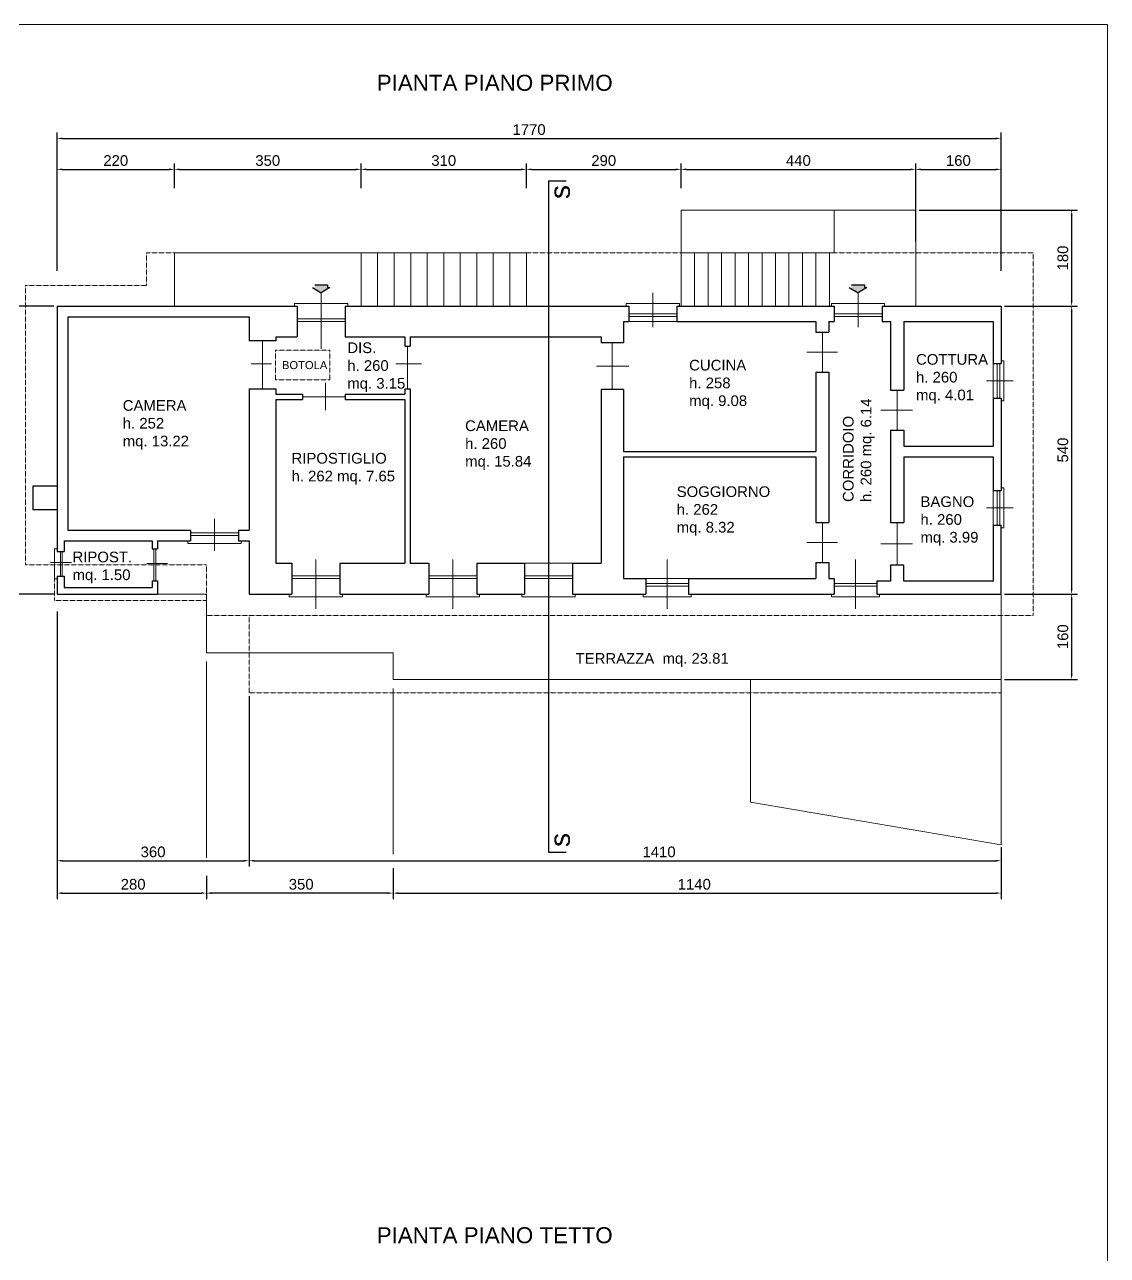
# Model space of a CAD drawing. Header units: millimetres. Extents: x -2768 to 386734, y -140 to 258833.
# Drawn here: x 214464 to 234767, y 148452 to 171528 of the extents above; entities that cross this region are included whole.
import ezdxf

# ---------------------------------------------------------------- set-up
doc = ezdxf.new("R2010")
doc.units = ezdxf.units.MM
doc.header["$PDMODE"] = 32
doc.linetypes.add('CENTER', pattern=[50.8, 31.75, -6.35, 6.35, -6.35])
doc.linetypes.add('HIDDEN', pattern=[9.525, 6.35, -3.175])
for name, color, linetype, lineweight in [('ESISTENTE', 7, 'Continuous', 30), ('parapetto', 251, 'Continuous', 9), ('quote scala 100', 7, 'Continuous', 5), ('rilievo', 7, 'Continuous', 25), ('VARIE', 4, 'Continuous', 13)]:
    doc.layers.add(name, color=color, linetype=linetype, lineweight=lineweight)
doc.styles.add('Annotativa', font='arial.ttf')
doc.styles.get("Standard").update_dxf_attribs({"font": 'arial.ttf'})
doc.dimstyles.new('Annotativa', dxfattribs={"dimscale": 0, "dimtxt": 2.5, "dimasz": 2.5, "dimexe": 1.25, "dimexo": 0.625, "dimtad": 1, "dimtxsty": 'Standard', "dimcen": 2.5, "dimadec": 0, "dimazin": 0, "dimtfac": 1, "dimtmove": 0, "dimatfit": 3, "dimfxl": 1, "dimarcsym": 0})

# ---------------------------------------------------------------- blocks, each defined once
blk = doc.blocks.new('freccia')
at = {"layer": 'rilievo', "lineweight": 13, "ltscale": 0.13}
h = blk.add_hatch(color=254, dxfattribs=at)
h.dxf.hatch_style = 1
h.paths.add_polyline_path([(40478, 1812), (40314, 1714), (40358, 1714), (40358, 1661), (40598, 1661), (40598, 1714), (40641, 1714)])
blk = doc.blocks.new('*D464')
at = {"layer": 'Defpoints', "color": 0}
for p in [(232773, 169394), (215073, 166852), (232773, 166852)]:
    blk.add_point(p, dxfattribs=at)
at = {"layer": 'VARIE', "color": 0, "lineweight": -2, "ltscale": 0.13}
for p, q in [((215073, 166915), (215073, 169504)), ((215173, 169394), (232673, 169394)), ((232773, 166915), (232773, 169504))]:
    blk.add_line(p, q, dxfattribs=at)
at = {"layer": 'VARIE', "color": 0}
for points in [[(215173, 169411), (215173, 169378), (215073, 169394)], [(232673, 169378), (232673, 169411), (232773, 169394)]]:
    blk.add_solid(points, dxfattribs=at)
at = {"layer": 'VARIE', "color": 0, "linetype": 'ByBlock', "lineweight": 9, "ltscale": 0.13, "insert": (223923, 169559), "char_height": 200, "attachment_point": 5}
blk.add_mtext('1770', dxfattribs=at)
blk = doc.blocks.new('*D466')
at = {"layer": 'Defpoints', "color": 0}
for p in [(215073, 166252), (213317, 160852), (215073, 160852)]:
    blk.add_point(p, dxfattribs=at)
at = {"layer": 'VARIE', "color": 0, "lineweight": -2, "ltscale": 0.13}
for p, q in [((215011, 166252), (213207, 166252)), ((213317, 166152), (213317, 160952)), ((215011, 160852), (213207, 160852))]:
    blk.add_line(p, q, dxfattribs=at)
at = {"layer": 'VARIE', "color": 0}
for points in [[(213334, 166152), (213300, 166152), (213317, 166252)], [(213300, 160952), (213334, 160952), (213317, 160852)]]:
    blk.add_solid(points, dxfattribs=at)
at = {"layer": 'VARIE', "color": 0, "linetype": 'ByBlock', "lineweight": 9, "ltscale": 0.13, "insert": (213153, 163552), "char_height": 200, "attachment_point": 5, "rotation": 90}
blk.add_mtext('540', dxfattribs=at)
blk = doc.blocks.new('*D470')
at = {"layer": 'Defpoints', "color": 0}
for p in [(218673, 156652), (232773, 156166), (232773, 155852)]:
    blk.add_point(p, dxfattribs=at)
at = {"layer": 'VARIE', "color": 0, "lineweight": -2, "ltscale": 0.13}
for p, q in [((218673, 156590), (218673, 155742)), ((232773, 156103), (232773, 155742)), ((218773, 155852), (232673, 155852))]:
    blk.add_line(p, q, dxfattribs=at)
at = {"layer": 'VARIE', "color": 0}
for points in [[(218773, 155868), (218773, 155835), (218673, 155852)], [(232673, 155835), (232673, 155868), (232773, 155852)]]:
    blk.add_solid(points, dxfattribs=at)
at = {"layer": 'VARIE', "color": 0, "linetype": 'ByBlock', "lineweight": 9, "ltscale": 0.13, "insert": (226360, 156016), "char_height": 200, "attachment_point": 5}
blk.add_mtext('1410', dxfattribs=at)
blk = doc.blocks.new('*D475')
at = {"layer": 'Defpoints', "color": 0}
for p in [(231173, 168052), (232773, 166252), (234097, 166252)]:
    blk.add_point(p, dxfattribs=at)
at = {"layer": 'VARIE', "color": 0, "lineweight": -2, "ltscale": 0.13}
for p, q in [((231236, 168052), (234207, 168052)), ((234097, 167952), (234097, 166352)), ((232836, 166252), (234207, 166252))]:
    blk.add_line(p, q, dxfattribs=at)
at = {"layer": 'VARIE', "color": 0}
for points in [[(234114, 167952), (234080, 167952), (234097, 168052)], [(234080, 166352), (234114, 166352), (234097, 166252)]]:
    blk.add_solid(points, dxfattribs=at)
at = {"layer": 'VARIE', "color": 0, "linetype": 'ByBlock', "lineweight": 9, "ltscale": 0.13, "insert": (233933, 167152), "char_height": 200, "attachment_point": 5, "rotation": 90}
blk.add_mtext('180', dxfattribs=at)
blk = doc.blocks.new('*D477')
at = {"layer": 'Defpoints', "color": 0}
for p in [(232773, 166252), (232773, 160852), (234097, 160852)]:
    blk.add_point(p, dxfattribs=at)
at = {"layer": 'VARIE', "color": 0, "lineweight": -2, "ltscale": 0.13}
for p, q in [((232836, 166252), (234207, 166252)), ((234097, 166152), (234097, 160952)), ((232836, 160852), (234207, 160852))]:
    blk.add_line(p, q, dxfattribs=at)
at = {"layer": 'VARIE', "color": 0}
for points in [[(234114, 166152), (234080, 166152), (234097, 166252)], [(234080, 160952), (234114, 160952), (234097, 160852)]]:
    blk.add_solid(points, dxfattribs=at)
at = {"layer": 'VARIE', "color": 0, "linetype": 'ByBlock', "lineweight": 9, "ltscale": 0.13, "insert": (233933, 163552), "char_height": 200, "attachment_point": 5, "rotation": 90}
blk.add_mtext('540', dxfattribs=at)
blk = doc.blocks.new('*D479')
at = {"layer": 'Defpoints', "color": 0}
for p in [(232773, 160852), (232773, 159252), (234097, 159252)]:
    blk.add_point(p, dxfattribs=at)
at = {"layer": 'VARIE', "color": 0, "lineweight": -2, "ltscale": 0.13}
for p, q in [((232836, 160852), (234207, 160852)), ((234097, 160752), (234097, 159352)), ((232836, 159252), (234207, 159252))]:
    blk.add_line(p, q, dxfattribs=at)
at = {"layer": 'VARIE', "color": 0}
for points in [[(234114, 160752), (234080, 160752), (234097, 160852)], [(234080, 159352), (234114, 159352), (234097, 159252)]]:
    blk.add_solid(points, dxfattribs=at)
at = {"layer": 'VARIE', "color": 0, "linetype": 'ByBlock', "lineweight": 9, "ltscale": 0.13, "insert": (233933, 160052), "char_height": 200, "attachment_point": 5, "rotation": 90}
blk.add_mtext('160', dxfattribs=at)
blk = doc.blocks.new('*D527')
at = {"layer": 'Defpoints', "color": 0}
for p in [(217273, 168814), (217273, 168402), (215073, 167402)]:
    blk.add_point(p, dxfattribs=at)
at = {"layer": 'VARIE', "color": 0, "lineweight": -2, "ltscale": 0.13}
for p, q in [((215073, 167465), (215073, 168924)), ((217273, 168465), (217273, 168924)), ((215173, 168814), (217173, 168814))]:
    blk.add_line(p, q, dxfattribs=at)
at = {"layer": 'VARIE', "color": 0}
for points in [[(215173, 168831), (215173, 168798), (215073, 168814)], [(217173, 168798), (217173, 168831), (217273, 168814)]]:
    blk.add_solid(points, dxfattribs=at)
at = {"layer": 'VARIE', "color": 0, "linetype": 'ByBlock', "lineweight": 9, "ltscale": 0.13, "insert": (216173, 168979), "char_height": 200, "attachment_point": 5}
blk.add_mtext('220', dxfattribs=at)
blk = doc.blocks.new('*D525')
at = {"layer": 'Defpoints', "color": 0}
for p in [(220773, 168814), (217273, 168402), (220773, 168402)]:
    blk.add_point(p, dxfattribs=at)
at = {"layer": 'VARIE', "color": 0, "lineweight": -2, "ltscale": 0.13}
for p, q in [((217273, 168465), (217273, 168924)), ((220773, 168465), (220773, 168924)), ((217373, 168814), (220673, 168814))]:
    blk.add_line(p, q, dxfattribs=at)
at = {"layer": 'VARIE', "color": 0}
for points in [[(217373, 168831), (217373, 168798), (217273, 168814)], [(220673, 168798), (220673, 168831), (220773, 168814)]]:
    blk.add_solid(points, dxfattribs=at)
at = {"layer": 'VARIE', "color": 0, "linetype": 'ByBlock', "lineweight": 9, "ltscale": 0.13, "insert": (219023, 168979), "char_height": 200, "attachment_point": 5}
blk.add_mtext('350', dxfattribs=at)
blk = doc.blocks.new('*D523')
at = {"layer": 'Defpoints', "color": 0}
for p in [(223873, 168814), (220773, 168402), (223873, 168402)]:
    blk.add_point(p, dxfattribs=at)
at = {"layer": 'VARIE', "color": 0, "lineweight": -2, "ltscale": 0.13}
for p, q in [((220773, 168465), (220773, 168924)), ((223873, 168465), (223873, 168924)), ((220873, 168814), (223773, 168814))]:
    blk.add_line(p, q, dxfattribs=at)
at = {"layer": 'VARIE', "color": 0}
for points in [[(220873, 168831), (220873, 168798), (220773, 168814)], [(223773, 168798), (223773, 168831), (223873, 168814)]]:
    blk.add_solid(points, dxfattribs=at)
at = {"layer": 'VARIE', "color": 0, "linetype": 'ByBlock', "lineweight": 9, "ltscale": 0.13, "insert": (222323, 168979), "char_height": 200, "attachment_point": 5}
blk.add_mtext('310', dxfattribs=at)
blk = doc.blocks.new('*D521')
at = {"layer": 'Defpoints', "color": 0}
for p in [(226773, 168814), (223873, 168402), (226773, 168402)]:
    blk.add_point(p, dxfattribs=at)
at = {"layer": 'VARIE', "color": 0, "lineweight": -2, "ltscale": 0.13}
for p, q in [((223873, 168465), (223873, 168924)), ((226773, 168465), (226773, 168924)), ((223973, 168814), (226673, 168814))]:
    blk.add_line(p, q, dxfattribs=at)
at = {"layer": 'VARIE', "color": 0}
for points in [[(223973, 168831), (223973, 168798), (223873, 168814)], [(226673, 168798), (226673, 168831), (226773, 168814)]]:
    blk.add_solid(points, dxfattribs=at)
at = {"layer": 'VARIE', "color": 0, "linetype": 'ByBlock', "lineweight": 9, "ltscale": 0.13, "insert": (225323, 168979), "char_height": 200, "attachment_point": 5}
blk.add_mtext('290', dxfattribs=at)
blk = doc.blocks.new('*D517')
at = {"layer": 'Defpoints', "color": 0}
for p in [(226773, 168702), (231173, 168814), (231173, 168534)]:
    blk.add_point(p, dxfattribs=at)
at = {"layer": 'VARIE', "color": 0, "lineweight": -2, "ltscale": 0.13}
for p, q in [((226773, 168765), (226773, 168924)), ((231173, 168597), (231173, 168924)), ((226873, 168814), (231073, 168814))]:
    blk.add_line(p, q, dxfattribs=at)
at = {"layer": 'VARIE', "color": 0}
for points in [[(226873, 168831), (226873, 168798), (226773, 168814)], [(231073, 168798), (231073, 168831), (231173, 168814)]]:
    blk.add_solid(points, dxfattribs=at)
at = {"layer": 'VARIE', "color": 0, "linetype": 'ByBlock', "lineweight": 9, "ltscale": 0.13, "insert": (228973, 168979), "char_height": 200, "attachment_point": 5}
blk.add_mtext('440', dxfattribs=at)
blk = doc.blocks.new('*D519')
at = {"layer": 'Defpoints', "color": 0}
for p in [(232773, 168814), (231173, 167402), (232773, 167465)]:
    blk.add_point(p, dxfattribs=at)
at = {"layer": 'VARIE', "color": 0, "lineweight": -2, "ltscale": 0.13}
for p, q in [((231173, 167465), (231173, 168924)), ((232773, 167527), (232773, 168924)), ((231273, 168814), (232673, 168814))]:
    blk.add_line(p, q, dxfattribs=at)
at = {"layer": 'VARIE', "color": 0}
for points in [[(231273, 168831), (231273, 168798), (231173, 168814)], [(232673, 168798), (232673, 168831), (232773, 168814)]]:
    blk.add_solid(points, dxfattribs=at)
at = {"layer": 'VARIE', "color": 0, "linetype": 'ByBlock', "lineweight": 9, "ltscale": 0.13, "insert": (231973, 168979), "char_height": 200, "attachment_point": 5}
blk.add_mtext('160', dxfattribs=at)
blk = doc.blocks.new('*D537')
at = {"layer": 'Defpoints', "color": 0}
for p in [(215073, 160584), (217873, 155629), (217873, 155244)]:
    blk.add_point(p, dxfattribs=at)
at = {"layer": 'VARIE', "color": 0, "lineweight": -2, "ltscale": 0.13}
for p, q in [((215073, 160522), (215073, 155134)), ((217873, 155567), (217873, 155134)), ((215173, 155244), (217773, 155244))]:
    blk.add_line(p, q, dxfattribs=at)
at = {"layer": 'VARIE', "color": 0}
for points in [[(215173, 155261), (215173, 155228), (215073, 155244)], [(217773, 155228), (217773, 155261), (217873, 155244)]]:
    blk.add_solid(points, dxfattribs=at)
at = {"layer": 'VARIE', "color": 0, "linetype": 'ByBlock', "lineweight": 9, "ltscale": 0.13, "insert": (216499, 155409), "char_height": 200, "attachment_point": 5}
blk.add_mtext('280', dxfattribs=at)
blk = doc.blocks.new('*D533')
at = {"layer": 'Defpoints', "color": 0}
for p in [(217873, 155629), (221373, 155711), (217873, 155244)]:
    blk.add_point(p, dxfattribs=at)
at = {"layer": 'VARIE', "color": 0, "lineweight": -2, "ltscale": 0.13}
for p, q in [((217873, 155567), (217873, 155134)), ((221373, 155648), (221373, 155134)), ((221273, 155244), (217973, 155244))]:
    blk.add_line(p, q, dxfattribs=at)
at = {"layer": 'VARIE', "color": 0}
for points in [[(217973, 155261), (217973, 155228), (217873, 155244)], [(221273, 155228), (221273, 155261), (221373, 155244)]]:
    blk.add_solid(points, dxfattribs=at)
at = {"layer": 'VARIE', "color": 0, "linetype": 'ByBlock', "lineweight": 9, "ltscale": 0.13, "insert": (219650, 155409), "char_height": 200, "attachment_point": 5}
blk.add_mtext('350', dxfattribs=at)
blk = doc.blocks.new('*D535')
at = {"layer": 'Defpoints', "color": 0}
for p in [(221373, 155773), (232773, 155884), (232773, 155244)]:
    blk.add_point(p, dxfattribs=at)
at = {"layer": 'VARIE', "color": 0, "lineweight": -2, "ltscale": 0.13}
for p, q in [((232773, 155822), (232773, 155134)), ((221373, 155711), (221373, 155134)), ((221473, 155244), (232673, 155244))]:
    blk.add_line(p, q, dxfattribs=at)
at = {"layer": 'VARIE', "color": 0}
for points in [[(221473, 155261), (221473, 155228), (221373, 155244)], [(232673, 155228), (232673, 155261), (232773, 155244)]]:
    blk.add_solid(points, dxfattribs=at)
at = {"layer": 'VARIE', "color": 0, "linetype": 'ByBlock', "lineweight": 9, "ltscale": 0.13, "insert": (227021, 155409), "char_height": 200, "attachment_point": 5}
blk.add_mtext('1140', dxfattribs=at)
blk = doc.blocks.new('*D539')
at = {"layer": 'Defpoints', "color": 0}
for p in [(218673, 159002), (215073, 156590), (218673, 155852)]:
    blk.add_point(p, dxfattribs=at)
at = {"layer": 'VARIE', "color": 0, "lineweight": -2, "ltscale": 0.13}
for p, q in [((218673, 158940), (218673, 155742)), ((215073, 156527), (215073, 155742)), ((215173, 155852), (218573, 155852))]:
    blk.add_line(p, q, dxfattribs=at)
at = {"layer": 'VARIE', "color": 0}
for points in [[(215173, 155868), (215173, 155835), (215073, 155852)], [(218573, 155835), (218573, 155868), (218673, 155852)]]:
    blk.add_solid(points, dxfattribs=at)
at = {"layer": 'VARIE', "color": 0, "linetype": 'ByBlock', "lineweight": 9, "ltscale": 0.13, "insert": (216873, 156016), "char_height": 200, "attachment_point": 5}
blk.add_mtext('360', dxfattribs=at)

msp = doc.modelspace()

# ---------------------------------------------------------------- linework, layer by layer
at = {"layer": 'ESISTENTE', "ltscale": 0.13}
for p, q in [((215073.1, 166252.3), (215073.1, 161646.8)), ((215073.1, 166252.3), (219573.1, 166252.3)), ((219573.1, 166252.3), (219573.1, 165672.3)), ((220473.1, 166252.3), (220473.1, 165672.3)), ((220473.1, 166252.3), (225793.1, 166252.3)), ((225793.1, 166252.3), (225793.1, 165962.3)), ((226693.1, 166252.3), (226693.1, 165962.3)), ((226693.1, 166252.3), (229643.1, 166252.3)), ((229643.1, 166252.3), (229643.1, 165962.3)), ((230543.1, 166252.3), (230543.1, 165962.3)), ((230543.1, 166252.3), (232773.1, 166252.3)), ((232773.1, 166252.3), (232773.1, 165172.3)), ((215273.1, 166052.3), (215273.1, 162052.3)), ((215273.1, 166052.3), (218673.1, 166052.3)), ((218673.1, 166052.3), (218673.1, 165596.4)), ((225693.1, 165962.3), (225693.1, 165561.3)), ((225693.1, 165962.3), (225793.1, 165962.3)), ((226693.1, 165962.3), (229303.1, 165962.3)), ((229303.1, 165962.3), (229303.1, 165762.3)), ((229543.1, 165962.3), (229543.1, 165762.3)), ((229543.1, 165962.3), (229643.1, 165962.3)), ((230543.1, 165962.3), (230703.1, 165962.3)), ((230703.1, 165962.3), (230703.1, 164672.3)), ((230953.1, 165962.3), (230953.1, 164672.3)), ((230953.1, 165962.3), (232623.1, 165962.3)), ((232623.1, 165962.3), (232623.1, 165172.3)), ((229303.1, 165762.3), (229543.1, 165762.3)), ((219173.1, 165596.4), (218673.1, 165596.4)), ((219173.1, 165672.3), (219173.1, 165596.4)), ((219173.1, 165672.3), (219573.1, 165672.3)), ((220473.1, 165672.3), (221593.1, 165672.3)), ((221593.1, 165672.3), (221593.1, 165502.3)), ((221593.1, 165502.3), (221693.1, 165502.3)), ((221693.1, 165672.3), (221693.1, 165502.3)), ((221693.1, 165672.3), (225273.1, 165672.3)), ((222223.1, 165672.3), (222223.1, 165672.3)), ((225273.1, 165672.3), (225273.1, 165561.3)), ((225693.1, 165561.3), (225273.1, 165561.3)), ((229303.1, 165012.3), (229543.1, 165012.3)), ((229303.1, 165012.3), (229303.1, 163522.3)), ((229543.1, 165012.3), (229543.1, 162192.3)), ((232623.1, 165172.3), (232773.1, 165172.3)), ((218673.1, 164702.3), (219173.1, 164702.3)), ((218673.1, 164702.3), (218673.1, 162052.3)), ((219173.1, 164702.3), (219173.1, 164602.3)), ((219173.1, 164602.3), (219673.1, 164602.3)), ((219673.1, 164602.3), (219673.1, 164502.3)), ((220473.1, 164602.3), (220473.1, 164502.3)), ((220473.1, 164602.3), (221593.1, 164602.3)), ((221593.1, 164702.3), (221693.1, 164702.3)), ((221593.1, 164702.3), (221593.1, 164602.3)), ((221693.1, 164702.3), (221693.1, 161432.3)), ((225693.1, 164686.1), (225273.1, 164686.1)), ((225273.1, 164686.1), (225273.1, 161432.3)), ((225693.1, 164686.1), (225693.1, 163522.3)), ((230703.1, 164672.3), (230953.1, 164672.3)), ((219173.1, 164502.3), (219673.1, 164502.3)), ((219173.1, 164502.3), (219173.1, 161432.3)), ((220473.1, 164502.3), (221593.1, 164502.3)), ((221593.1, 164502.3), (221593.1, 161432.3)), ((232623.1, 164522.3), (232773.1, 164522.3)), ((232623.1, 164522.3), (232623.1, 163622.3)), ((232773.1, 164522.3), (232773.1, 162792.3)), ((230703.1, 163922.3), (230953.1, 163922.3)), ((230703.1, 163922.3), (230703.1, 162192.3)), ((230953.1, 163922.3), (230953.1, 163622.3)), ((230953.1, 163622.3), (232623.1, 163622.3)), ((225693.1, 163522.3), (229303.1, 163522.3)), ((225693.1, 163422.3), (229303.1, 163422.3)), ((225693.1, 163422.3), (225693.1, 161142.3)), ((229303.1, 163422.3), (229303.1, 162192.3)), ((230953.1, 163422.3), (232623.1, 163422.3)), ((230953.1, 163422.3), (230953.1, 162192.3)), ((232623.1, 163422.3), (232623.1, 162792.3)), ((214623.1, 162432.3), (214623.1, 162882.3)), ((214623.1, 162882.3), (215073.1, 162882.3)), ((232623.1, 162792.3), (232773.1, 162792.3)), ((215073.1, 162432.3), (214623.1, 162432.3)), ((215273.1, 162052.3), (217573.1, 162052.3)), ((217573.1, 162052.3), (217573.1, 161852.3)), ((218473.1, 162052.3), (218473.1, 161852.3)), ((218473.1, 162052.3), (218673.1, 162052.3)), ((229303.1, 162192.3), (229543.1, 162192.3)), ((230703.1, 162192.3), (230953.1, 162192.3)), ((232623.1, 162142.3), (232773.1, 162142.3)), ((215203.1, 161852.3), (216853.1, 161852.3)), ((215203.1, 161852.3), (215203.1, 161646.8)), ((216853.1, 161852.3), (216853.1, 161702.3)), ((216953.1, 161852.3), (216953.1, 161702.3)), ((216953.1, 161852.3), (217573.1, 161852.3)), ((218473.1, 161852.3), (218673.1, 161852.3)), ((218673.1, 161852.3), (218673.1, 160852.3)), ((215073.1, 161646.8), (215203.1, 161646.8)), ((216853.1, 161702.3), (216953.1, 161702.3)), ((219173.1, 161432.3), (219473.1, 161432.3)), ((219473.1, 161432.3), (219473.1, 160852.3)), ((220373.1, 161432.3), (220373.1, 160852.3)), ((220373.1, 161432.3), (221593.1, 161432.3)), ((221693.1, 161432.3), (222043.1, 161432.3)), ((222043.1, 161432.3), (222043.1, 160852.3)), ((222943.1, 161432.3), (222943.1, 160852.3)), ((222943.1, 161432.3), (223838.5, 161432.3)), ((229303.1, 161442.3), (229543.1, 161442.3)), ((229303.1, 161442.3), (229303.1, 161142.3)), ((229543.1, 161442.3), (229543.1, 161142.3)), ((215073.1, 161186.6), (215203.1, 161186.6)), ((215073.1, 161186.6), (215073.1, 160852.3)), ((215203.1, 161186.6), (215203.1, 160972.3)), ((216853.1, 161102.3), (216953.1, 161102.3)), ((216853.1, 161102.3), (216853.1, 160972.3)), ((216953.1, 161102.3), (216953.1, 160852.3)), ((226913.1, 161142.3), (226913.1, 160852.3)), ((226913.1, 161142.3), (229303.1, 161142.3)), ((229543.1, 161142.3), (229643.1, 161142.3)), ((229643.1, 161142.3), (229643.1, 160852.3)), ((215203.1, 160972.3), (216853.1, 160972.3)), ((218673.1, 160852.3), (219473.1, 160852.3)), ((220373.1, 160852.3), (222043.1, 160852.3)), ((222943.1, 160852.3), (223838.5, 160852.3)), ((226913.1, 160852.3), (229643.1, 160852.3)), ((230443.1, 160852.3), (232773.1, 160852.3))]:
    msp.add_line(p, q, dxfattribs=at)
msp.add_lwpolyline([(232623.1, 162142.3), (232623.1, 161092.3), (230953.1, 161092.3), (230953.1, 161392.3), (230703.1, 161392.3), (230703.1, 161092.3), (230443.1, 161092.3), (230443.1, 160852.3)], dxfattribs=at)
at = {"layer": 'parapetto', "linetype": 'HIDDEN', "ltscale": 0.13}
for p, q in [((216752.6, 166638.3), (216752.6, 167252.3)), ((216752.6, 167252.3), (217273.1, 167252.3)), ((223873.1, 167252.3), (226773.1, 167252.3)), ((229643.1, 167252.3), (233373.1, 167252.3)), ((233373.1, 167252.3), (233373.1, 160452.3)), ((214478.5, 166638.3), (214478.5, 161402.3)), ((214478.5, 166638.3), (216752.6, 166638.3)), ((214478.5, 161402.3), (217873.1, 161402.3)), ((217873.1, 161402.3), (217873.1, 160852.3)), ((215023.1, 161136.8), (215023.1, 160732.8)), ((215023.1, 160732.8), (217873.1, 160732.8)), ((217873.1, 160452.3), (233373.1, 160452.3)), ((218673.1, 160452.3), (218673.1, 159002.3)), ((232773.1, 159252.3), (232773.1, 159002.3)), ((218673.1, 159002.3), (232773.1, 159002.3))]:
    msp.add_line(p, q, dxfattribs=at)
at = {"layer": 'quote scala 100', "ltscale": 0.13}
msp.add_line((229133.6, 165387.3), (229705.9, 165387.3), dxfattribs=at)
at = {"layer": 'rilievo', "linetype": 'CENTER', "ltscale": 0.2}
for p, q in [((224288.5, 168598.8), (224288.5, 156014)), ((224288.5, 168598.8), (224620.1, 168598.8)), ((224288.5, 156014), (224620.1, 156014))]:
    msp.add_line(p, q, dxfattribs=at)
at = {"layer": 'rilievo', "ltscale": 0.13}
for p, q in [((219903.1, 166650.1), (220143.1, 166650.1)), ((219903.1, 166650.1), (220143.1, 166650.1)), ((220143.1, 166650.1), (220143.1, 166597.1)), ((229971.4, 166650.1), (230211.4, 166650.1)), ((229971.4, 166650.1), (230211.4, 166650.1)), ((230211.4, 166650.1), (230211.4, 166597.1)), ((219859.5, 166597.1), (220023.1, 166499)), ((220186.7, 166597.1), (220023.1, 166499)), ((220143.1, 166597.1), (220186.7, 166597.1)), ((229927.8, 166597.1), (230091.4, 166499)), ((230255, 166597.1), (230091.4, 166499)), ((230211.4, 166597.1), (230255, 166597.1)), ((223838.5, 161432.3), (223838.5, 160852.3)), ((224738.5, 161432.3), (224738.5, 160852.3)), ((224738.5, 161432.3), (225273.1, 161432.3)), ((225693.1, 161142.3), (226113.1, 161142.3)), ((226113.1, 161142.3), (226113.1, 160852.3)), ((224738.5, 160852.3), (226113.1, 160852.3))]:
    msp.add_line(p, q, dxfattribs=at)
at = {"layer": 'rilievo', "linetype": 'ByBlock', "ltscale": 0.13}
for p, q in [((232773.1, 160852.3), (232773.1, 162142.3)), ((215073.1, 160852.3), (216953.1, 160852.3))]:
    msp.add_line(p, q, dxfattribs=at)
at = {"layer": 'VARIE', "ltscale": 0.13}
for p, q in [((229643.1, 168052.3), (226773.1, 168052.3)), ((226773.1, 168052.3), (226773.1, 167252.3)), ((229643.1, 167252.3), (229643.1, 168052.3)), ((229643.1, 168052.3), (231173.1, 168052.3)), ((231173.1, 168052.3), (231173.1, 166252.3)), ((217273.1, 167252.3), (217273.1, 166252.3)), ((217273.1, 167252.3), (223873.1, 167252.3)), ((220773.1, 167252.3), (220773.1, 166252.3)), ((221083.1, 167252.3), (221083.1, 166252.3)), ((221393.1, 167252.3), (221393.1, 166252.3)), ((221703.1, 167252.3), (221703.1, 166252.3)), ((222013.1, 167252.3), (222013.1, 166252.3)), ((222323.1, 167252.3), (222323.1, 166252.3)), ((222633.1, 167252.3), (222633.1, 166252.3)), ((222943.1, 167252.3), (222943.1, 166252.3)), ((223253.1, 167252.3), (223253.1, 166252.3)), ((223563.1, 167252.3), (223563.1, 166252.3)), ((223873.1, 167252.3), (223873.1, 166252.3)), ((226773.1, 167252.3), (226773.1, 166252.3)), ((226773.1, 167252.3), (229556.1, 167252.3)), ((227026.1, 167252.3), (227026.1, 166252.3)), ((227279.1, 167252.3), (227279.1, 166252.3)), ((227532.1, 167252.3), (227532.1, 166252.3)), ((227785.1, 167252.3), (227785.1, 166252.3)), ((228038.1, 167252.3), (228038.1, 166252.3)), ((228291.1, 167252.3), (228291.1, 166252.3)), ((228544.1, 167252.3), (228544.1, 166252.3)), ((228797.1, 167252.3), (228797.1, 166252.3)), ((229050.1, 167252.3), (229050.1, 166252.3)), ((229303.1, 167252.3), (229303.1, 166252.3)), ((229556.1, 167252.3), (229643.1, 167252.3)), ((229556.1, 167252.3), (229556.1, 166252.3)), ((220023.1, 165447.5), (220023.1, 166499)), ((226243.1, 165852.9), (226243.1, 166499)), ((230091.4, 165852.9), (230091.4, 166499)), ((220523.1, 166302.3), (219523.1, 166302.3)), ((226743.1, 166302.3), (225743.1, 166302.3)), ((230589.6, 166302.3), (229593.1, 166302.3)), ((230589.6, 166302.3), (230589.6, 166252.3)), ((219573.1, 166012.3), (220473.1, 166012.3)), ((219573.1, 165962.3), (220473.1, 165962.3)), ((225793.1, 166107.3), (226693.1, 166107.3)), ((225793.1, 166057.3), (226693.1, 166057.3)), ((225793.1, 165962.3), (226693.1, 165962.3)), ((229643.1, 166107.3), (230543.1, 166107.3)), ((229643.1, 166057.3), (230543.1, 166057.3)), ((229423.1, 165762.3), (229423.1, 165012.3)), ((218923.1, 165596.4), (218923.1, 164702.3)), ((221643.1, 165502.3), (221643.1, 164702.3)), ((225483.1, 165561.3), (225483.1, 164686.1)), ((218714.7, 165165.3), (219094.6, 165165.3)), ((221421.9, 165165.3), (221906.5, 165165.3)), ((232623.1, 165172.3), (232623.1, 164522.3)), ((232698.1, 165172.3), (232698.1, 164522.3)), ((232748.1, 165172.3), (232748.1, 164522.3)), ((232823.1, 165222.3), (232823.1, 164472.3)), ((220103.2, 164813.4), (220103.2, 164299.9)), ((232998.1, 164847.3), (232498.1, 164847.3)), ((219673.1, 164552.3), (220473.1, 164552.3)), ((230828.1, 164672.3), (230828.1, 163922.3)), ((230518.3, 164297.3), (231113, 164297.3)), ((230828.1, 163922.3), (230828.1, 163922.3)), ((232623.1, 162792.3), (232623.1, 162142.3)), ((232698.1, 162792.3), (232698.1, 162142.3)), ((232748.1, 162792.3), (232748.1, 162142.3)), ((232823.1, 162842.3), (232823.1, 162092.3)), ((232998.1, 162467.3), (232498.1, 162467.3)), ((232648.1, 162467.3), (232998.1, 162467.3)), ((218023.1, 162264.7), (218023.1, 161660.1)), ((217573.1, 162002.3), (218473.1, 162002.3)), ((229423.1, 162192.3), (229423.1, 161442.3)), ((230828.1, 162192.3), (230828.1, 161392.3)), ((217573.1, 161952.3), (218473.1, 161952.3)), ((218423.1, 161802.3), (217673.1, 161802.3)), ((229133.6, 161817.3), (229705.9, 161817.3)), ((230518.3, 161792.3), (231113, 161792.3)), ((215073.1, 161696.8), (215023.1, 161696.8)), ((215023.1, 161696.8), (215023.1, 161136.8)), ((215073.1, 161646.8), (215073.1, 161696.8)), ((215073.1, 161646.8), (215073.1, 161646.8)), ((215138.1, 161646.8), (215138.1, 161186.6)), ((215167.3, 161646.8), (215167.3, 161186.6)), ((216888.1, 161702.3), (216888.1, 161102.3)), ((216926.8, 161702.3), (216926.8, 161102.3)), ((215343.8, 161441.7), (214947.4, 161441.7)), ((217144.9, 161427.3), (216752.9, 161427.3)), ((219923.1, 161500.5), (219923.1, 160571.7)), ((222493.1, 161500.5), (222493.1, 160571.7)), ((223838.5, 161432.3), (224738.5, 161432.3)), ((224288.5, 161500.5), (224288.5, 160571.7)), ((226513.1, 161500.5), (226513.1, 160571.7)), ((230043.1, 161500.5), (230043.1, 160571.7)), ((215023.1, 161136.8), (215073.1, 161136.8)), ((215073.1, 160852.3), (215073.1, 161186.6)), ((219473.1, 161192.3), (220373.1, 161192.3)), ((219473.1, 161142.3), (220373.1, 161142.3)), ((222043.1, 161192.3), (222943.1, 161192.3)), ((222043.1, 161142.3), (222943.1, 161142.3)), ((223838.5, 161192.3), (224738.5, 161192.3)), ((223838.5, 161142.3), (224738.5, 161142.3)), ((226113.1, 161142.3), (226913.1, 161142.3)), ((216953.1, 160852.3), (217873.1, 160852.3)), ((217873.1, 159752.3), (217873.1, 160852.3)), ((226113.1, 161047.3), (226913.1, 161047.3)), ((226113.1, 160997.3), (226913.1, 160997.3)), ((229643.1, 161047.3), (230443.1, 161047.3)), ((229643.1, 160997.3), (230443.1, 160997.3)), ((232773.1, 160852.3), (232773.1, 159252.3)), ((232773.1, 156152.3), (232773.1, 160852.3)), ((220323.1, 160802.3), (219573.1, 160802.3)), ((222893.1, 160802.3), (222143.1, 160802.3)), ((224688.5, 160802.3), (223938.5, 160802.3)), ((226963.1, 160802.3), (226213.1, 160802.3)), ((230493.1, 160802.3), (229743.1, 160802.3)), ((221373.1, 159752.3), (217873.1, 159752.3)), ((221373.1, 159252.3), (221373.1, 159752.3)), ((232773.1, 159252.3), (221373.1, 159252.3)), ((228073.1, 159252.3), (228073.1, 156952.3)), ((228073.1, 156952.3), (232773.1, 156152.3))]:
    msp.add_line(p, q, dxfattribs=at)
at = {"layer": 'VARIE', "linetype": 'ByBlock', "ltscale": 0.13}
msp.add_line((225796.3, 165123.7), (225187.7, 165123.7), dxfattribs=at)
at = {"layer": 'VARIE', "lineweight": 9, "ltscale": 0.13}
for p, q in [((217873.1, 155908.1), (217873.1, 159587)), ((221373.1, 155976.6), (221373.1, 159079.3))]:
    msp.add_line(p, q, dxfattribs=at)
at = {"layer": 'VARIE', "linetype": 'Continuous', "lineweight": 13, "ltscale": 0.13}
msp.add_lwpolyline([(154416.5, 114715), (234767.1, 114715), (234767.1, 171528.5), (154416.5, 171528.5)], close=True, dxfattribs=at)
at = {"layer": 'VARIE', "ltscale": 0.13}
for points in [[(219573.1, 166252.3), (219523.1, 166252.3), (219523.1, 166302.3), (219523.1, 166302.3)], [(220473.1, 166252.3), (220523.1, 166252.3), (220523.1, 166302.3), (220523.1, 166302.3)], [(225793.1, 166252.3), (225743.1, 166252.3), (225743.1, 166302.3), (225743.1, 166302.3)], [(226743.1, 166252.3), (226743.1, 166252.3), (226743.1, 166302.3), (226743.1, 166302.3)], [(229643.1, 166252.3), (229593.1, 166252.3), (229593.1, 166302.3), (229593.1, 166302.3)], [(232773.1, 165172.3), (232773.1, 165222.3), (232823.1, 165222.3), (232823.1, 165222.3)], [(232773.1, 164522.3), (232773.1, 164472.3), (232823.1, 164472.3), (232823.1, 164472.3)], [(232773.1, 162792.3), (232773.1, 162842.3), (232823.1, 162842.3), (232823.1, 162842.3)], [(232773.1, 162142.3), (232773.1, 162092.3), (232823.1, 162092.3), (232823.1, 162092.3)], [(217573.1, 161852.3), (217523.1, 161852.3), (217523.1, 161802.3), (217673.1, 161802.3)], [(218473.1, 161852.3), (218523.1, 161852.3), (218523.1, 161802.3), (218423.1, 161802.3)], [(219473.1, 160852.3), (219423.1, 160852.3), (219423.1, 160802.3), (219573.1, 160802.3)], [(220373.1, 160852.3), (220423.1, 160852.3), (220423.1, 160802.3), (220323.1, 160802.3)], [(222043.1, 160852.3), (221993.1, 160852.3), (221993.1, 160802.3), (222143.1, 160802.3)], [(222943.1, 160852.3), (222993.1, 160852.3), (222993.1, 160802.3), (222893.1, 160802.3)], [(223838.5, 160852.3), (223788.5, 160852.3), (223788.5, 160802.3), (223938.5, 160802.3)], [(224738.5, 160852.3), (224788.5, 160852.3), (224788.5, 160802.3), (224688.5, 160802.3)], [(226113.1, 160852.3), (226063.1, 160852.3), (226063.1, 160802.3), (226213.1, 160802.3)], [(226913.1, 160852.3), (226963.1, 160852.3), (226963.1, 160802.3), (226963.1, 160802.3)], [(229643.1, 160852.3), (229593.1, 160852.3), (229593.1, 160802.3), (229743.1, 160802.3)], [(230443.1, 160852.3), (230493.1, 160852.3), (230493.1, 160802.3), (230493.1, 160802.3)]]:
    msp.add_lwpolyline(points, dxfattribs=at)
at = {"layer": 'VARIE', "linetype": 'HIDDEN', "ltscale": 0.13}
msp.add_lwpolyline([(219167.4, 165425.7), (219167.4, 164867.7), (220186.1, 164867.7), (220186.1, 165425.7)], close=True, dxfattribs=at)

# ---------------------------------------------------------------- block references
at = {"layer": 'rilievo', "ltscale": 0.13, "xscale": -1, "rotation": 180}
for p in [(179545.4, 168310.6), (189613.7, 168310.6)]:
    msp.add_blockref('freccia', p, dxfattribs=at)

# ---------------------------------------------------------------- texts
at = {"layer": 'rilievo', "linetype": 'Continuous', "lineweight": 13, "ltscale": 0.13, "char_height": 300, "width": 9790.406, "attachment_point": 1, "style": 'Annotativa'}
for s, insert in [('{PIANTA PIANO PRIMO}', (221067.6, 170587.9)), ('{PIANTA PIANO TETTO}', (221067.6, 148980.3))]:
    msp.add_mtext(s, dxfattribs=dict(at, insert=insert))
at = {"layer": 'rilievo', "linetype": 'Continuous', "lineweight": 13, "ltscale": 0.13, "char_height": 200, "attachment_point": 1}
for s, insert, width in [('{DIS. \\Ph. 260\\Pmq. 3.15}', (220515.2, 165569.7), 1564.676), ('{CUCINA\\Ph. 258\\Pmq. 9.08}', (226924.9, 165244), 1564.676), ('{COTTURA\\Ph. 260\\Pmq. 4.01}', (231179.1, 165351.6), 1564.676), ('{CAMERA\\Ph. 252\\Pmq. 13.22}', (216304.4, 164487.7), 1564.676), ('{CAMERA\\Ph. 260\\Pmq. 15.84}', (222724.4, 164107.7), 1564.676), ('{RIPOSTIGLIO\\Ph. 262 mq. 7.65}', (219469, 163497.9), 2048.605), ('{SOGGIORNO h. 262\\Pmq. 8.32}', (226691.8, 162871.8), 1847.167), ('{BAGNO\\Ph. 260\\Pmq. 3.99}', (231262.5, 162684), 1564.676), ('{RIPOST.\\Pmq. 1.50}', (215362.7, 161646.8), 2048.605), ('{TERRAZZA  mq. 23.81}', (224795.5, 159745.1), 3727.627)]:
    msp.add_mtext(s, dxfattribs=dict(at, insert=insert, width=width))
at = {"layer": 'rilievo', "linetype": 'ByBlock', "ltscale": 0.13, "insert": (219289.9, 165219.6), "char_height": 150, "width": 574.276, "attachment_point": 1, "style": 'Annotativa'}
msp.add_mtext('{BOTOLA}', dxfattribs=at)
at = {"layer": 'rilievo', "linetype": 'Continuous', "lineweight": 13, "ltscale": 0.13, "insert": (229808, 162578.1), "char_height": 200, "width": 2230.026, "attachment_point": 1, "rotation": 90}
msp.add_mtext('{CORRIDOIO\\Ph. 260 mq. 6.14}', dxfattribs=at)
at = {"layer": 'VARIE', "ltscale": 0.13, "char_height": 375, "width": 976.604, "attachment_point": 1, "rotation": 90}
for insert in [(224313.5, 168258.6), (224313.5, 156110.2)]:
    msp.add_mtext('{s}', dxfattribs=dict(at, insert=insert))

# ---------------------------------------------------------------- dimensions: what is measured, and where the dimension line sits
at = {"layer": 'VARIE', "lineweight": 9, "ltscale": 0.13}
for base, p1, p2, picture, middle in [((232773.1, 169394.3), (215073.1, 166852.3), (232773.1, 166852.3), '*D464', (223923.1, 169558.9)), ((217273.1, 168814.3), (215073.1, 167402.3), (217273.1, 168402.3), '*D527', (216173.1, 168978.9)), ((220773.1, 168814.3), (217273.1, 168402.3), (220773.1, 168402.3), '*D525', (219023.1, 168978.9)), ((223873.1, 168814.3), (220773.1, 168402.3), (223873.1, 168402.3), '*D523', (222323.1, 168978.9)), ((226773.1, 168814.3), (223873.1, 168402.3), (226773.1, 168402.3), '*D521', (225323.1, 168978.9)), ((231173.1, 168814.3), (226773.1, 168702), (231173.1, 168534.4), '*D517', (228973.1, 168978.9)), ((232773.1, 168814.3), (231173.1, 167402.3), (232773.1, 167464.8), '*D519', (231973.1, 168978.9)), ((218673.1, 155851.6), (215073.1, 156589.8), (218673.1, 159002.3), '*D539', (216873.1, 156016.2))]:
    dim = msp.add_linear_dim(base=base, p1=p1, p2=p2, dimstyle='Annotativa', override={"dimscale": 0, "dimtxt": 2, "dimasz": 1, "dimexe": 1.1, "dimdec": 0, "dimlfac": 0.1, "dimzin": 0, "dimdsep": 46}, dxfattribs=at)
    dim.commit()
    dim.dimension.update_dxf_attribs({"geometry": picture, "text_midpoint": middle})
for base, p1, p2, picture, middle in [((234097.1, 166252.3), (231173.1, 168052.3), (232773.1, 166252.3), '*D475', (233932.5, 167152.3)), ((213317.1, 160852.3), (215073.1, 166252.3), (215073.1, 160852.3), '*D466', (213152.5, 163552.3)), ((234097.1, 160852.3), (232773.1, 166252.3), (232773.1, 160852.3), '*D477', (233932.5, 163552.3)), ((234097.1, 159252.3), (232773.1, 160852.3), (232773.1, 159252.3), '*D479', (233932.5, 160052.3))]:
    dim = msp.add_linear_dim(base=base, p1=p1, p2=p2, angle=90, dimstyle='Annotativa', override={"dimscale": 0, "dimtxt": 2, "dimasz": 1, "dimexe": 1.1, "dimdec": 0, "dimlfac": 0.1, "dimzin": 0, "dimdsep": 46}, dxfattribs=at)
    dim.commit()
    dim.dimension.update_dxf_attribs({"geometry": picture, "text_midpoint": middle})
for base, p1, p2, picture, middle in [((217873.1, 155244.3), (215073.1, 160584.3), (217873.1, 155629.1), '*D537', (216498.8, 155244.3)), ((232773.1, 155851.6), (218673.1, 156652.3), (232773.1, 156165.7), '*D470', (226360.2, 155851.6)), ((232773.1, 155244.3), (221373.1, 155773.5), (232773.1, 155884.3), '*D535', (227021.5, 155244.3)), ((217873.1, 155244.3), (221373.1, 155711), (217873.1, 155629.1), '*D533', (219649.8, 155244.3))]:
    dim = msp.add_linear_dim(base=base, p1=p1, p2=p2, dimstyle='Annotativa', override={"dimscale": 0, "dimtxt": 2, "dimasz": 1, "dimexe": 1.1, "dimdec": 0, "dimlfac": 0.1, "dimzin": 0, "dimdsep": 46}, dxfattribs=at)
    dim.commit()
    dim.dimension.update_dxf_attribs({"geometry": picture, "text_midpoint": middle, "dimtype": 160})

doc.saveas('drawing.dxf')
